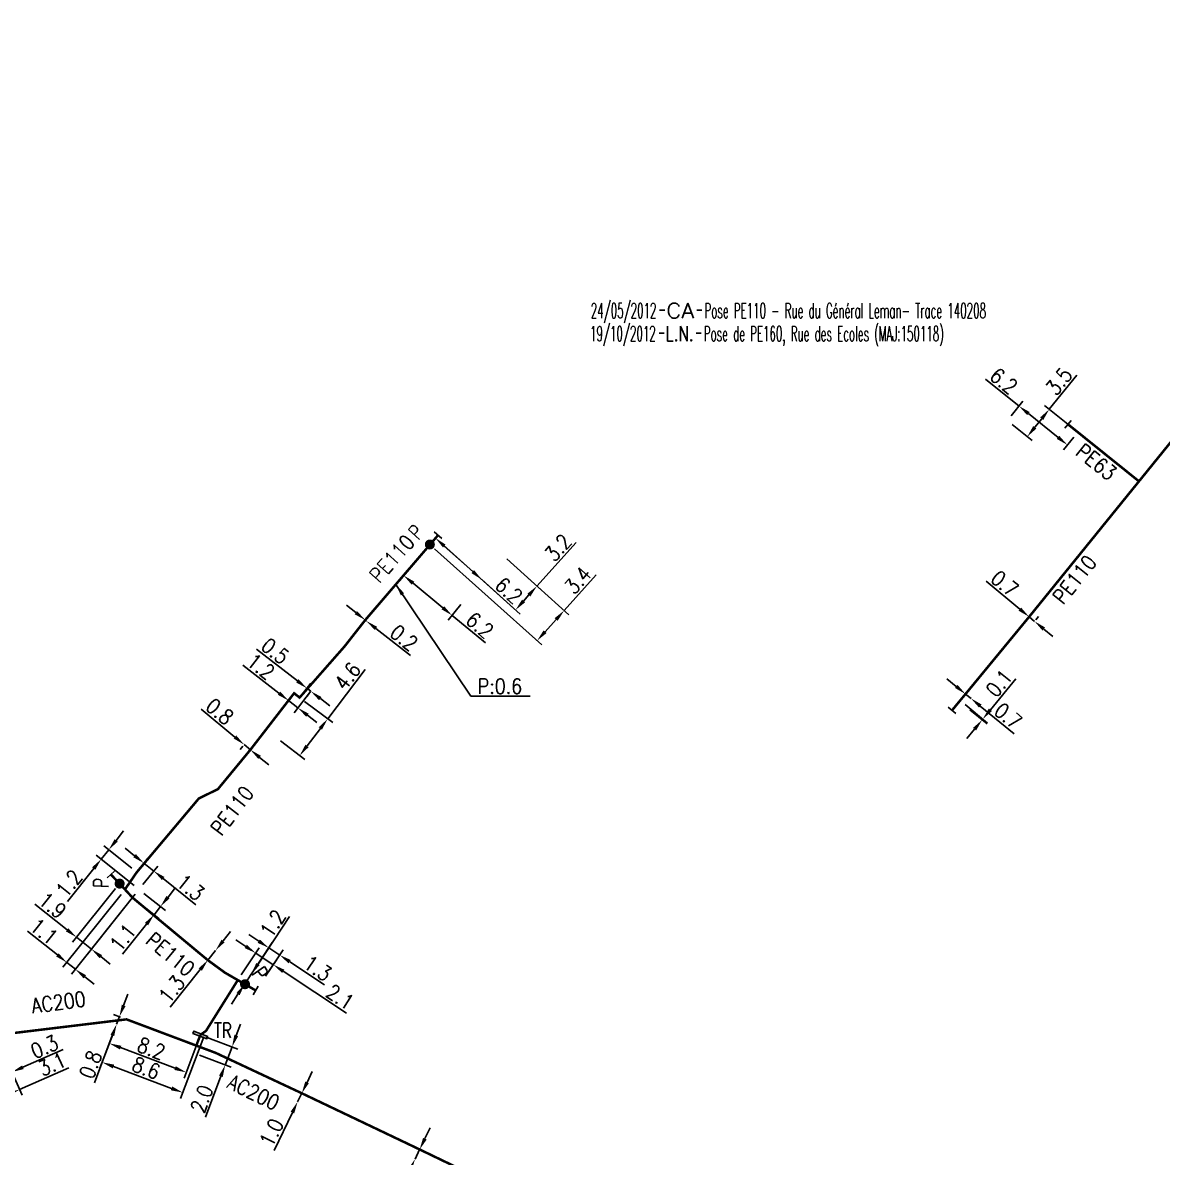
# Model space of a CAD drawing. Header units: millimetres. Extents: x 107995 to 109002, y 120994 to 122000.
# Drawn here: x 108339.1 to 108452.8, y 121153.6 to 121266.8 of the extents above; entities that cross this region are included whole.
import ezdxf
from ezdxf.enums import TextEntityAlignment as Align

# ---------------------------------------------------------------- set-up
doc = ezdxf.new("R2010")
doc.units = ezdxf.units.MM
doc.header["$PDMODE"] = 34
doc.linetypes.add('L_25_AP', pattern=[2000, 1000, 1000])
doc.linetypes.add('L_25_PE', pattern=[2000, 1000, 1000])
doc.layers.get('0').update_dxf_attribs({"linetype": 'CONTINUOUS'})
doc.layers.get('DEFPOINTS').update_dxf_attribs({"linetype": 'CONTINUOUS'})
for name, color, linetype in [('L_150', 1, 'CONTINUOUS'), ('L_300', 7, 'CONTINUOUS'), ('L_340', 7, 'CONTINUOUS'), ('L_910', 7, 'CONTINUOUS')]:
    doc.layers.add(name, color=color, linetype=linetype)
doc.styles.add('G_ROMANS', font='ROMANS.SHX', dxfattribs={"width": 0.75})
doc.styles.get("Standard").update_dxf_attribs({"font": 'romans.shx', "width": 0.85})
doc.dimstyles.get("Standard").update_dxf_attribs({"dimtxt": 1.5, "dimasz": 1.2, "dimexe": 0.625, "dimexo": 0.625, "dimgap": 0.25, "dimtad": 1, "dimdec": 1, "dimzin": 0, "dimdsep": 46, "dimtxsty": 'Standard', "dimcen": -0.5, "dimadec": 0, "dimazin": 0, "dimtfac": 1, "dimtdec": 1, "dimtmove": 0, "dimatfit": 3, "dimfxl": 0, "dimtolj": 1, "dimtzin": 0, "dimarcsym": 0})

# ---------------------------------------------------------------- blocks, each defined once
blk = doc.blocks.new('*D205')
at = {"layer": 'DEFPOINTS', "color": 0, "linetype": 'Continuous', "transparency": 16777216}
for p in [(108380.32, 121215.39), (108384.94, 121211.24), (108384.94, 121211.24)]:
    blk.add_point(p, dxfattribs=at)
at = {"layer": 'L_340', "color": 0, "linetype": 'Continuous', "lineweight": -2, "transparency": 16777216}
for p, q in [((108381.21, 121214.58), (108384.04, 121212.04)), ((108384.94, 121211.24), (108388.14, 121208.36))]:
    blk.add_line(p, q, dxfattribs=at)
at = {"layer": 'L_340', "color": 0, "linetype": 'Continuous', "transparency": 16777216}
for points in [[(108381.34, 121214.73), (108381.08, 121214.44), (108380.32, 121215.39)], [(108384.18, 121212.19), (108383.91, 121211.89), (108384.94, 121211.24)]]:
    blk.add_solid(points, dxfattribs=at)
at = {"layer": 'L_340', "color": 0, "linetype": 'Continuous', "transparency": 16777216, "insert": (108387.65, 121210.15), "char_height": 1.5, "attachment_point": 5, "rotation": 318.1033}
blk.add_mtext('\\A1;6.2', dxfattribs=at)
blk = doc.blocks.new('*D206')
at = {"layer": 'DEFPOINTS', "color": 0, "linetype": 'Continuous', "transparency": 16777216}
for p in [(108380.32, 121215.39), (108386.97, 121213.71), (108390.45, 121210.59)]:
    blk.add_point(p, dxfattribs=at)
at = {"layer": 'L_340', "color": 0, "linetype": 'Continuous', "lineweight": -2, "transparency": 16777216}
for p, q in [((108380.78, 121214.97), (108388.78, 121207.79)), ((108390.45, 121210.59), (108394.36, 121214.95)), ((108387.44, 121213.3), (108390.92, 121210.17)), ((108389.12, 121209.1), (108389.65, 121209.7))]:
    blk.add_line(p, q, dxfattribs=at)
at = {"layer": 'L_340', "color": 0, "linetype": 'Continuous', "transparency": 16777216}
for points in [[(108389.5, 121209.83), (108389.8, 121209.56), (108390.45, 121210.59)], [(108388.97, 121209.24), (108389.27, 121208.97), (108388.32, 121208.21)]]:
    blk.add_solid(points, dxfattribs=at)
at = {"layer": 'L_340', "color": 0, "linetype": 'Continuous', "transparency": 16777216, "insert": (108392.56, 121214.43), "char_height": 1.5, "attachment_point": 5, "rotation": 48.1033}
blk.add_mtext('\\A1;3.2', dxfattribs=at)
blk = doc.blocks.new('*D207')
at = {"layer": 'DEFPOINTS', "color": 0, "linetype": 'Continuous', "transparency": 16777216}
for p in [(108373.32, 121207.2), (108373.44, 121207.1), (108373.44, 121207.1)]:
    blk.add_point(p, dxfattribs=at)
at = {"layer": 'L_150', "color": 0, "linetype": 'Continuous', "lineweight": -2, "transparency": 16777216}
for p, q in [((108372.38, 121207.94), (108371.44, 121208.68)), ((108373.32, 121207.2), (108373.44, 121207.1)), ((108374.38, 121206.36), (108377.82, 121203.66))]:
    blk.add_line(p, q, dxfattribs=at)
at = {"layer": 'L_150', "color": 0, "linetype": 'Continuous', "transparency": 16777216}
for points in [[(108372.5, 121208.1), (108372.26, 121207.78), (108373.32, 121207.2)], [(108374.51, 121206.52), (108374.26, 121206.21), (108373.44, 121207.1)]]:
    blk.add_solid(points, dxfattribs=at)
at = {"layer": 'L_150', "color": 0, "linetype": 'Continuous', "transparency": 16777216, "insert": (108377.19, 121205.43), "char_height": 1.5, "attachment_point": 5, "rotation": 321.861}
blk.add_mtext('\\A1;0.2', dxfattribs=at)
blk = doc.blocks.new('*D208')
at = {"layer": 'DEFPOINTS', "color": 0, "linetype": 'Continuous', "transparency": 16777216}
for p in [(108366.77, 121199.46), (108364.35, 121195.52), (108366.78, 121193.67)]:
    blk.add_point(p, dxfattribs=at)
at = {"layer": 'L_150', "color": 0, "linetype": 'Continuous', "lineweight": -2, "transparency": 16777216}
for p, q in [((108369.57, 121197.33), (108373.31, 121202.25)), ((108367.27, 121199.08), (108370.07, 121196.96)), ((108367.51, 121194.63), (108368.84, 121196.38)), ((108364.85, 121195.15), (108367.28, 121193.29))]:
    blk.add_line(p, q, dxfattribs=at)
at = {"layer": 'L_150', "color": 0, "linetype": 'Continuous', "transparency": 16777216}
for points in [[(108368.68, 121196.5), (108369, 121196.26), (108369.57, 121197.33)], [(108367.35, 121194.75), (108367.67, 121194.51), (108366.78, 121193.67)]]:
    blk.add_solid(points, dxfattribs=at)
at = {"layer": 'L_150', "color": 0, "linetype": 'Continuous', "transparency": 16777216, "insert": (108371.56, 121201.6), "char_height": 1.5, "attachment_point": 5, "rotation": 52.7215}
blk.add_mtext('\\A1;4.6', dxfattribs=at)
blk = doc.blocks.new('L_300_12')
at = {"color": 0, "linetype": 'Continuous', "const_width": 0.497, "flags": 128}
blk.add_lwpolyline([(-0.21, 0, 1), (0.29, 0, 1)], format="xyb", close=True, dxfattribs=at)
at = {"color": 0, "linetype": 'Continuous', "style": 'G_ROMANS', "width": 0.75}
blk.add_text('P', height=1.5, dxfattribs=at).set_placement((0.04, 1.85), align=Align.MIDDLE)
at = {"color": 0, "linetype": 'Continuous', "style": 'G_ROMANS', "width": 0.75, "flags": 3}
for tag, p in [('DEF_LEG', (0, -10)), ('DEF_COUP', (0, -12.5)), ('DEF_TYPE', (0, -15))]:
    blk.add_attdef(tag, text='', height=1.2, dxfattribs=at).set_placement(p, align=Align.MIDDLE)
blk = doc.blocks.new('L_340_07')
at = {"color": 0, "linetype": 'Continuous', "const_width": 0.25, "flags": 128}
blk.add_lwpolyline([(0, 0), (1.25, 0)], dxfattribs=at)
at = {"color": 0, "linetype": 'Continuous', "flags": 128}
blk.add_lwpolyline([(1.25, -0.5), (1.25, 0.5)], dxfattribs=at)
at = {"color": 0, "linetype": 'Continuous', "style": 'G_ROMANS', "width": 0.75, "flags": 3}
for tag, p in [('DEF_LEG', (0.72, -3.47)), ('DEF_COUP', (0.72, -5.97)), ('DEF_TYPE', (0.72, -8.47))]:
    blk.add_attdef(tag, text='', height=1.2, dxfattribs=at).set_placement(p, align=Align.MIDDLE)
blk = doc.blocks.new('*D209')
at = {"layer": 'DEFPOINTS', "color": 0, "linetype": 'Continuous', "transparency": 16777216}
for p in [(108379.78, 121214.73), (108386.97, 121213.71), (108390.47, 121205.14)]:
    blk.add_point(p, dxfattribs=at)
at = {"layer": 'L_300', "color": 0, "linetype": 'Continuous', "lineweight": -2, "transparency": 16777216}
for p, q in [((108380.24, 121214.31), (108390.94, 121204.72)), ((108387.44, 121213.3), (108393.64, 121207.73)), ((108393.17, 121208.15), (108396.36, 121211.7)), ((108391.27, 121206.03), (108392.37, 121207.26))]:
    blk.add_line(p, q, dxfattribs=at)
at = {"layer": 'L_300', "color": 0, "linetype": 'Continuous', "transparency": 16777216}
for points in [[(108392.22, 121207.39), (108392.52, 121207.12), (108393.17, 121208.15)], [(108391.12, 121206.17), (108391.42, 121205.9), (108390.47, 121205.14)]]:
    blk.add_solid(points, dxfattribs=at)
at = {"layer": 'L_300', "color": 0, "linetype": 'Continuous', "transparency": 16777216, "insert": (108394.54, 121211.17), "char_height": 1.5, "attachment_point": 5, "rotation": 48.1033}
blk.add_mtext('\\A1;3.4', dxfattribs=at)
blk = doc.blocks.new('*D210')
at = {"layer": 'DEFPOINTS', "color": 0, "linetype": 'Continuous', "transparency": 16777216}
for p in [(108378.44, 121213.19), (108383.27, 121209.22), (108381.99, 121207.66)]:
    blk.add_point(p, dxfattribs=at)
at = {"layer": 'L_150', "color": 0, "linetype": 'Continuous', "lineweight": -2, "transparency": 16777216}
for p, q in [((108378.05, 121212.71), (108376.77, 121211.16)), ((108378.09, 121210.88), (108381.06, 121208.43)), ((108382.87, 121208.74), (108381.59, 121207.18)), ((108381.99, 121207.66), (108385.31, 121204.92))]:
    blk.add_line(p, q, dxfattribs=at)
at = {"layer": 'L_150', "color": 0, "linetype": 'Continuous', "transparency": 16777216}
for points in [[(108378.22, 121211.03), (108377.96, 121210.72), (108377.16, 121211.64)], [(108381.19, 121208.58), (108380.93, 121208.27), (108381.99, 121207.66)]]:
    blk.add_solid(points, dxfattribs=at)
at = {"layer": 'L_150', "color": 0, "linetype": 'Continuous', "transparency": 16777216, "insert": (108384.75, 121206.68), "char_height": 1.5, "attachment_point": 5, "rotation": 320.4928}
blk.add_mtext('\\A1;6.2', dxfattribs=at)
blk = doc.blocks.new('*D246')
at = {"layer": 'DEFPOINTS', "color": 0, "linetype": 'Continuous', "transparency": 16777216}
for p in [(108367.49, 121200.39), (108368.25, 121200.55), (108366.77, 121199.46)]:
    blk.add_point(p, dxfattribs=at)
at = {"layer": 'L_150', "color": 0, "linetype": 'Continuous', "lineweight": -2, "transparency": 16777216}
for p, q in [((108366.55, 121201.13), (108362.47, 121204.29)), ((108367.16, 121199.96), (108367.88, 121200.89)), ((108367.89, 121200.09), (108367.49, 121200.39)), ((108367.87, 121200.06), (108367.51, 121199.59)), ((108368.84, 121199.35), (108369.79, 121198.62))]:
    blk.add_line(p, q, dxfattribs=at)
at = {"layer": 'L_150', "color": 0, "linetype": 'Continuous', "transparency": 16777216}
for points in [[(108366.67, 121201.29), (108366.42, 121200.97), (108367.49, 121200.39)], [(108368.96, 121199.51), (108368.71, 121199.19), (108367.89, 121200.09)]]:
    blk.add_solid(points, dxfattribs=at)
at = {"layer": 'L_150', "color": 0, "linetype": 'Continuous', "transparency": 16777216, "insert": (108364.34, 121204.11), "char_height": 1.5, "attachment_point": 5, "rotation": 322.2156}
blk.add_mtext('\\A1;0.5', dxfattribs=at)
blk = doc.blocks.new('*D247')
at = {"layer": 'DEFPOINTS', "color": 0, "linetype": 'Continuous', "transparency": 16777216}
for p in [(108361.52, 121195.1), (108362.14, 121194.59), (108361.86, 121194.25)]:
    blk.add_point(p, dxfattribs=at)
at = {"layer": 'L_150', "color": 0, "linetype": 'Continuous', "lineweight": -2, "transparency": 16777216}
for p, q in [((108360.31, 121195.52), (108356.94, 121198.3)), ((108361.12, 121194.62), (108360.84, 121194.28)), ((108361.86, 121194.25), (108361.24, 121194.76)), ((108361.74, 121194.11), (108361.46, 121193.77)), ((108362.78, 121193.49), (108363.71, 121192.73))]:
    blk.add_line(p, q, dxfattribs=at)
at = {"layer": 'L_150', "color": 0, "linetype": 'Continuous', "transparency": 16777216}
for points in [[(108360.44, 121195.68), (108360.19, 121195.37), (108361.24, 121194.76)], [(108362.91, 121193.64), (108362.65, 121193.33), (108361.86, 121194.25)]]:
    blk.add_solid(points, dxfattribs=at)
at = {"layer": 'L_150', "color": 0, "linetype": 'Continuous', "transparency": 16777216, "insert": (108358.8, 121198.07), "char_height": 1.5, "attachment_point": 5, "rotation": 320.4968}
blk.add_mtext('\\A1;0.8', dxfattribs=at)
blk = doc.blocks.new('*D248')
at = {"layer": 'DEFPOINTS', "color": 0, "linetype": 'Continuous', "transparency": 16777216}
for p in [(108368.25, 121200.55), (108365.66, 121199.16), (108366.22, 121199.89)]:
    blk.add_point(p, dxfattribs=at)
at = {"layer": 'L_150', "color": 0, "linetype": 'Continuous', "lineweight": -2, "transparency": 16777216}
for p, q in [((108364.71, 121199.9), (108361.12, 121202.68)), ((108365.83, 121199.39), (108365.27, 121198.67)), ((108366.6, 121198.43), (108365.66, 121199.16)), ((108367.87, 121200.06), (108366.22, 121197.94)), ((108367.55, 121197.69), (108368.5, 121196.96))]:
    blk.add_line(p, q, dxfattribs=at)
at = {"layer": 'L_150', "color": 0, "linetype": 'Continuous', "transparency": 16777216}
for points in [[(108364.83, 121200.06), (108364.59, 121199.74), (108365.66, 121199.16)], [(108367.68, 121197.85), (108367.43, 121197.54), (108366.6, 121198.43)]]:
    blk.add_solid(points, dxfattribs=at)
at = {"layer": 'L_150', "color": 0, "linetype": 'Continuous', "transparency": 16777216, "insert": (108362.91, 121202.56), "char_height": 1.5, "attachment_point": 5, "rotation": 322.2156}
blk.add_mtext('\\A1;1.2', dxfattribs=at)
blk = doc.blocks.new('*D249')
at = {"layer": 'DEFPOINTS', "color": 0, "linetype": 'Continuous', "transparency": 16777216}
for p in [(108364.78, 121173.75), (108361.29, 121170.85), (108363.04, 121171.13)]:
    blk.add_point(p, dxfattribs=at)
at = {"layer": 'L_300', "color": 0, "linetype": 'Continuous', "lineweight": -2, "transparency": 16777216}
for p, q in [((108362.69, 121175.14), (108361.69, 121175.8)), ((108361.63, 121171.37), (108364.04, 121174.99)), ((108363.38, 121171.65), (108365.12, 121174.27)), ((108363.69, 121174.47), (108364.78, 121173.75)), ((108365.78, 121173.09), (108369.27, 121170.77))]:
    blk.add_line(p, q, dxfattribs=at)
at = {"layer": 'L_300', "color": 0, "linetype": 'Continuous', "transparency": 16777216}
for points in [[(108362.8, 121175.3), (108362.58, 121174.97), (108363.69, 121174.47)], [(108365.89, 121173.26), (108365.67, 121172.92), (108364.78, 121173.75)]]:
    blk.add_solid(points, dxfattribs=at)
at = {"layer": 'L_300', "color": 0, "linetype": 'Continuous', "transparency": 16777216, "insert": (108368.58, 121172.43), "char_height": 1.5, "attachment_point": 5, "rotation": 326.4218}
blk.add_mtext('\\A1;1.3', dxfattribs=at)
blk = doc.blocks.new('*D250')
at = {"layer": 'DEFPOINTS', "color": 0, "linetype": 'Continuous', "transparency": 16777216}
for p in [(108364.14, 121172.79), (108360.6, 121171.25), (108363.04, 121171.13)]:
    blk.add_point(p, dxfattribs=at)
at = {"layer": 'L_150', "color": 0, "linetype": 'Continuous', "lineweight": -2, "transparency": 16777216}
for p, q in [((108361.39, 121174.62), (108360.39, 121175.28)), ((108360.94, 121171.77), (108362.74, 121174.47)), ((108362.39, 121173.95), (108364.14, 121172.79)), ((108363.38, 121171.65), (108364.49, 121173.31)), ((108365.14, 121172.13), (108371.44, 121167.95))]:
    blk.add_line(p, q, dxfattribs=at)
at = {"layer": 'L_150', "color": 0, "linetype": 'Continuous', "transparency": 16777216}
for points in [[(108361.5, 121174.78), (108361.28, 121174.45), (108362.39, 121173.95)], [(108365.25, 121172.29), (108365.03, 121171.96), (108364.14, 121172.79)]]:
    blk.add_solid(points, dxfattribs=at)
at = {"layer": 'L_150', "color": 0, "linetype": 'Continuous', "transparency": 16777216, "insert": (108370.82, 121169.56), "char_height": 1.5, "attachment_point": 5, "rotation": 326.4218}
blk.add_mtext('\\A1;2.1', dxfattribs=at)
blk = doc.blocks.new('*D251')
at = {"layer": 'DEFPOINTS', "color": 0, "linetype": 'Continuous', "transparency": 16777216}
for p in [(108358.39, 121174.22), (108358.39, 121174.22), (108357.61, 121173.24)]:
    blk.add_point(p, dxfattribs=at)
at = {"layer": 'L_150', "color": 0, "linetype": 'Continuous', "lineweight": -2, "transparency": 16777216}
for p, q in [((108359.13, 121175.16), (108359.88, 121176.1)), ((108358.39, 121174.22), (108357.61, 121173.24)), ((108356.86, 121172.3), (108353.86, 121168.55))]:
    blk.add_line(p, q, dxfattribs=at)
at = {"layer": 'L_150', "color": 0, "linetype": 'Continuous', "transparency": 16777216}
for points in [[(108358.98, 121175.28), (108359.29, 121175.03), (108358.39, 121174.22)], [(108356.7, 121172.43), (108357.02, 121172.18), (108357.61, 121173.24)]]:
    blk.add_solid(points, dxfattribs=at)
at = {"layer": 'L_150', "color": 0, "linetype": 'Continuous', "transparency": 16777216, "insert": (108354.01, 121170.34), "char_height": 1.5, "attachment_point": 5, "rotation": 51.4418}
blk.add_mtext('\\A1;1.3', dxfattribs=at)
blk = doc.blocks.new('*D252')
at = {"layer": 'DEFPOINTS', "color": 0, "linetype": 'Continuous', "transparency": 16777216}
for p in [(108350.75, 121180.3), (108350.1, 121179.48), (108352.89, 121178.6)]:
    blk.add_point(p, dxfattribs=at)
at = {"layer": 'L_150', "color": 0, "linetype": 'Continuous', "lineweight": -2, "transparency": 16777216}
for p, q in [((108351.24, 121179.91), (108353.38, 121178.21)), ((108353.64, 121179.54), (108354.39, 121180.48)), ((108350.59, 121179.09), (108352.73, 121177.39)), ((108352.89, 121178.6), (108352.24, 121177.78)), ((108351.49, 121176.84), (108349.1, 121173.85))]:
    blk.add_line(p, q, dxfattribs=at)
at = {"layer": 'L_150', "color": 0, "linetype": 'Continuous', "transparency": 16777216}
for points in [[(108353.48, 121179.66), (108353.8, 121179.41), (108352.89, 121178.6)], [(108351.33, 121176.96), (108351.65, 121176.72), (108352.24, 121177.78)]]:
    blk.add_solid(points, dxfattribs=at)
at = {"layer": 'L_150', "color": 0, "linetype": 'Continuous', "transparency": 16777216, "insert": (108349.14, 121175.5), "char_height": 1.5, "attachment_point": 5, "rotation": 51.4418}
blk.add_mtext('\\A1;1.1', dxfattribs=at)
blk = doc.blocks.new('*D253')
at = {"layer": 'DEFPOINTS', "color": 0, "linetype": 'Continuous', "transparency": 16777216}
for p in [(108349.34, 121180.3), (108350.75, 121180.3), (108344.4, 121172.33)]:
    blk.add_point(p, dxfattribs=at)
at = {"layer": 'L_150', "color": 0, "linetype": 'Continuous', "lineweight": -2, "transparency": 16777216}
for p, q in [((108348.95, 121179.81), (108343.15, 121172.53)), ((108350.36, 121179.82), (108344.01, 121171.84)), ((108342.6, 121173.76), (108339.61, 121176.15)), ((108344.4, 121172.33), (108343.54, 121173.01)), ((108345.33, 121171.58), (108346.27, 121170.83))]:
    blk.add_line(p, q, dxfattribs=at)
at = {"layer": 'L_150', "color": 0, "linetype": 'Continuous', "transparency": 16777216}
for points in [[(108342.72, 121173.92), (108342.47, 121173.61), (108343.54, 121173.01)], [(108345.46, 121171.74), (108345.21, 121171.42), (108344.4, 121172.33)]]:
    blk.add_solid(points, dxfattribs=at)
at = {"layer": 'L_150', "color": 0, "linetype": 'Continuous', "transparency": 16777216, "insert": (108341.26, 121176.11), "char_height": 1.5, "attachment_point": 5, "rotation": 321.4414}
blk.add_mtext('\\A1;1.1', dxfattribs=at)
blk = doc.blocks.new('*D254')
at = {"layer": 'DEFPOINTS', "color": 0, "linetype": 'Continuous', "transparency": 16777216}
for p in [(108348.79, 121180.89), (108350.75, 121180.3), (108346, 121174.34)]:
    blk.add_point(p, dxfattribs=at)
at = {"layer": 'L_300', "color": 0, "linetype": 'Continuous', "lineweight": -2, "transparency": 16777216}
for p, q in [((108348.4, 121180.4), (108344.12, 121175.03)), ((108350.36, 121179.82), (108345.61, 121173.85)), ((108343.57, 121176.27), (108340.34, 121178.84)), ((108346, 121174.34), (108344.51, 121175.52)), ((108346.93, 121173.59), (108347.87, 121172.84))]:
    blk.add_line(p, q, dxfattribs=at)
at = {"layer": 'L_300', "color": 0, "linetype": 'Continuous', "transparency": 16777216}
for points in [[(108343.7, 121176.42), (108343.45, 121176.11), (108344.51, 121175.52)], [(108347.06, 121173.74), (108346.81, 121173.43), (108346, 121174.34)]]:
    blk.add_solid(points, dxfattribs=at)
at = {"layer": 'L_300', "color": 0, "linetype": 'Continuous', "transparency": 16777216, "insert": (108342.11, 121178.71), "char_height": 1.5, "attachment_point": 5, "rotation": 321.4414}
blk.add_mtext('\\A1;1.9', dxfattribs=at)
blk = doc.blocks.new('*D255')
at = {"layer": 'DEFPOINTS', "color": 0, "linetype": 'Continuous', "transparency": 16777216}
for p in [(108361.95, 121171.85), (108361.29, 121170.85), (108361.29, 121170.85)]:
    blk.add_point(p, dxfattribs=at)
at = {"layer": 'L_300', "color": 0, "linetype": 'Continuous', "lineweight": -2, "transparency": 16777216}
for p, q in [((108362.62, 121172.85), (108365.76, 121177.59)), ((108361.29, 121170.85), (108361.95, 121171.85)), ((108360.62, 121169.85), (108359.96, 121168.85))]:
    blk.add_line(p, q, dxfattribs=at)
at = {"layer": 'L_300', "color": 0, "linetype": 'Continuous', "transparency": 16777216}
for points in [[(108362.45, 121172.96), (108362.78, 121172.74), (108361.95, 121171.85)], [(108360.46, 121169.96), (108360.79, 121169.74), (108361.29, 121170.85)]]:
    blk.add_solid(points, dxfattribs=at)
at = {"layer": 'L_300', "color": 0, "linetype": 'Continuous', "transparency": 16777216, "insert": (108364.1, 121176.9), "char_height": 1.5, "attachment_point": 5, "rotation": 56.4218}
blk.add_mtext('\\A1;1.2', dxfattribs=at)
blk = doc.blocks.new('GIS_MODF')
at = {"color": 0, "linetype": 'Continuous', "flags": 128}
for points in [[(-2.18, -0.01), (-1.68, -0.01)], [(1.52, -0.01), (2.02, -0.01)]]:
    blk.add_lwpolyline(points, dxfattribs=at)
at = {"color": 0, "linetype": 'Continuous', "width": 0.5}
blk.add_attdef('DATE', text='', height=1.5, dxfattribs=at).set_placement((-2.5, -0.8), align=Align.RIGHT)
at = {"color": 0, "linetype": 'Continuous', "width": 1.771291}
blk.add_attdef('USER', text='', height=1.5, dxfattribs=at).set_placement((-1.51, -0.8), (1.28, -0.8), align=Align.FIT)
at = {"color": 0, "linetype": 'Continuous', "width": 0.5}
blk.add_attdef('DESC', (2.29, -0.8), '', height=1.5, dxfattribs=at)
blk = doc.blocks.new('*D256')
at = {"layer": 'DEFPOINTS', "color": 0, "linetype": 'Continuous', "transparency": 16777216}
for p in [(108352.22, 121182.14), (108350.52, 121182.02), (108350.75, 121180.3)]:
    blk.add_point(p, dxfattribs=at)
at = {"layer": 'L_150', "color": 0, "linetype": 'Continuous', "lineweight": -2, "transparency": 16777216}
for p, q in [((108350.3, 121183.67), (108349.36, 121184.42)), ((108350.91, 121182.51), (108351.63, 121183.41)), ((108351.14, 121180.79), (108352.61, 121182.63)), ((108351.24, 121182.92), (108352.22, 121182.14)), ((108353.16, 121181.39), (108356.43, 121178.78))]:
    blk.add_line(p, q, dxfattribs=at)
at = {"layer": 'L_150', "color": 0, "linetype": 'Continuous', "transparency": 16777216}
for points in [[(108350.43, 121183.83), (108350.18, 121183.51), (108351.24, 121182.92)], [(108353.28, 121181.55), (108353.03, 121181.24), (108352.22, 121182.14)]]:
    blk.add_solid(points, dxfattribs=at)
at = {"layer": 'L_150', "color": 0, "linetype": 'Continuous', "transparency": 16777216, "insert": (108355.89, 121180.5), "char_height": 1.5, "attachment_point": 5, "rotation": 321.4414}
blk.add_mtext('\\A1;1.3', dxfattribs=at)
blk = doc.blocks.new('*D257')
at = {"layer": 'DEFPOINTS', "color": 0, "linetype": 'Continuous', "transparency": 16777216}
for p in [(108346.97, 121183.32), (108350.52, 121182.02), (108350.75, 121180.3)]:
    blk.add_point(p, dxfattribs=at)
at = {"layer": 'L_150', "color": 0, "linetype": 'Continuous', "lineweight": -2, "transparency": 16777216}
for p, q in [((108348.46, 121185.2), (108349.21, 121186.14)), ((108350.03, 121182.41), (108347.23, 121184.65)), ((108350.26, 121180.69), (108346.48, 121183.71)), ((108347.72, 121184.26), (108346.97, 121183.32)), ((108346.22, 121182.38), (108343.61, 121179.11))]:
    blk.add_line(p, q, dxfattribs=at)
at = {"layer": 'L_150', "color": 0, "linetype": 'Continuous', "transparency": 16777216}
for points in [[(108348.31, 121185.32), (108348.62, 121185.07), (108347.72, 121184.26)], [(108346.06, 121182.51), (108346.38, 121182.26), (108346.97, 121183.32)]]:
    blk.add_solid(points, dxfattribs=at)
at = {"layer": 'L_150', "color": 0, "linetype": 'Continuous', "transparency": 16777216, "insert": (108343.76, 121180.9), "char_height": 1.5, "attachment_point": 5, "rotation": 51.4414}
blk.add_mtext('\\A1;1.2', dxfattribs=at)
blk = doc.blocks.new('*D258')
at = {"layer": 'DEFPOINTS', "color": 0, "linetype": 'Continuous', "transparency": 16777216}
for p in [(108348.51, 121166.85), (108357.43, 121166.18), (108347.07, 121163.04)]:
    blk.add_point(p, dxfattribs=at)
at = {"layer": 'L_150', "color": 0, "linetype": 'Continuous', "lineweight": -2, "transparency": 16777216}
for p, q in [((108348.29, 121166.26), (108346.85, 121162.46)), ((108357.21, 121165.59), (108354.89, 121159.43)), ((108353.99, 121160.44), (108348.2, 121162.62))]:
    blk.add_line(p, q, dxfattribs=at)
at = {"layer": 'L_150', "color": 0, "linetype": 'Continuous', "transparency": 16777216}
for points in [[(108348.27, 121162.81), (108348.13, 121162.43), (108347.07, 121163.04)], [(108354.06, 121160.63), (108353.92, 121160.25), (108355.11, 121160.02)]]:
    blk.add_solid(points, dxfattribs=at)
at = {"layer": 'L_150', "color": 0, "linetype": 'Continuous', "transparency": 16777216, "insert": (108351.45, 121162.47), "char_height": 1.5, "attachment_point": 5, "rotation": 339.3603}
blk.add_mtext('\\A1;8.6', dxfattribs=at)
blk = doc.blocks.new('*D259')
at = {"layer": 'DEFPOINTS', "color": 0, "linetype": 'Continuous', "transparency": 16777216}
for p in [(108348.51, 121166.85), (108356.87, 121165.78), (108347.78, 121164.93)]:
    blk.add_point(p, dxfattribs=at)
at = {"layer": 'L_340', "color": 0, "linetype": 'Continuous', "lineweight": -2, "transparency": 16777216}
for p, q in [((108348.29, 121166.26), (108347.56, 121164.35)), ((108356.65, 121165.2), (108355.24, 121161.45)), ((108354.34, 121162.46), (108348.91, 121164.51))]:
    blk.add_line(p, q, dxfattribs=at)
at = {"layer": 'L_340', "color": 0, "linetype": 'Continuous', "transparency": 16777216}
for points in [[(108348.98, 121164.69), (108348.84, 121164.32), (108347.78, 121164.93)], [(108354.41, 121162.65), (108354.27, 121162.28), (108355.46, 121162.04)]]:
    blk.add_solid(points, dxfattribs=at)
at = {"layer": 'L_340', "color": 0, "linetype": 'Continuous', "transparency": 16777216, "insert": (108351.97, 121164.42), "char_height": 1.5, "attachment_point": 5, "rotation": 339.3603}
blk.add_mtext('\\A1;8.2', dxfattribs=at)
blk = doc.blocks.new('L_340_19')
at = {"linetype": 'Continuous'}
blk.add_hatch(color=0, dxfattribs=at).paths.add_polyline_path([(0.125, 0.75), (-0.125, 0.75), (-0.125, -0.75), (0.125, -0.75)])
at = {"color": 0, "linetype": 'Continuous'}
blk.add_lwpolyline([(-0.125, 0.75), (0.125, 0.75), (0.125, -0.75), (-0.125, -0.75)], close=True, dxfattribs=at)
at = {"color": 0, "linetype": 'Continuous', "width": 0.75}
for tag, height, flags, p in [('TR', 1.5, 8, (0, 3)), ('DEF_LEG', 1.2, 3, (0, -5)), ('DEF_COUP', 1.2, 3, (0, -7.5)), ('DEF_TYPE', 1.2, 3, (0, -10))]:
    blk.add_attdef(tag, text='', height=height, dxfattribs=dict(at, flags=flags)).set_placement(p, align=Align.MIDDLE)
blk = doc.blocks.new('*D260')
at = {"layer": 'DEFPOINTS', "color": 0, "linetype": 'Continuous', "transparency": 16777216}
for p in [(108356.87, 121165.78), (108356.18, 121163.96), (108359.34, 121162.77)]:
    blk.add_point(p, dxfattribs=at)
at = {"layer": 'L_340', "color": 0, "linetype": 'Continuous', "lineweight": -2, "transparency": 16777216}
for p, q in [((108360.45, 121165.72), (108360.87, 121166.84)), ((108357.45, 121165.56), (108360.61, 121164.37)), ((108360.03, 121164.59), (108359.34, 121162.77)), ((108356.77, 121163.74), (108359.93, 121162.55)), ((108358.92, 121161.65), (108357.38, 121157.55))]:
    blk.add_line(p, q, dxfattribs=at)
at = {"layer": 'L_340', "color": 0, "linetype": 'Continuous', "transparency": 16777216}
for points in [[(108360.26, 121165.79), (108360.64, 121165.65), (108360.03, 121164.59)], [(108358.73, 121161.72), (108359.1, 121161.57), (108359.34, 121162.77)]]:
    blk.add_solid(points, dxfattribs=at)
at = {"layer": 'L_340', "color": 0, "linetype": 'Continuous', "transparency": 16777216, "insert": (108357, 121159.39), "char_height": 1.5, "attachment_point": 5, "rotation": 69.3603}
blk.add_mtext('\\A1;2.0', dxfattribs=at)
blk = doc.blocks.new('*D376')
at = {"layer": 'DEFPOINTS', "color": 0, "linetype": 'Continuous', "transparency": 16777216}
for p in [(108348.79, 121167.6), (108349.5, 121167.33), (108348.51, 121166.85)]:
    blk.add_point(p, dxfattribs=at)
at = {"layer": 'L_150', "color": 0, "linetype": 'Continuous', "lineweight": -2, "transparency": 16777216}
for p, q in [((108349.21, 121168.72), (108349.64, 121169.84)), ((108348.91, 121167.55), (108348.2, 121167.82)), ((108348.79, 121167.6), (108348.51, 121166.85)), ((108348.08, 121165.73), (108346.3, 121160.98))]:
    blk.add_line(p, q, dxfattribs=at)
at = {"layer": 'L_150', "color": 0, "linetype": 'Continuous', "transparency": 16777216}
for points in [[(108349.03, 121168.79), (108349.4, 121168.65), (108348.79, 121167.6)], [(108347.9, 121165.8), (108348.27, 121165.66), (108348.51, 121166.85)]]:
    blk.add_solid(points, dxfattribs=at)
at = {"layer": 'L_150', "color": 0, "linetype": 'Continuous', "transparency": 16777216, "insert": (108345.92, 121162.81), "char_height": 1.5, "attachment_point": 5, "rotation": 69.3603}
blk.add_mtext('\\A1;0.8', dxfattribs=at)
blk = doc.blocks.new('*D396')
at = {"layer": 'DEFPOINTS', "color": 0, "linetype": 'Continuous', "transparency": 16777216}
for p in [(108336.13, 121165.71), (108336.81, 121164.92), (108338.06, 121162.07)]:
    blk.add_point(p, dxfattribs=at)
at = {"layer": 'L_150', "color": 0, "linetype": 'Continuous', "lineweight": -2, "transparency": 16777216}
for p, q in [((108336.38, 121165.14), (108338.04, 121161.37)), ((108337.06, 121164.34), (108338.31, 121161.5)), ((108339.16, 121162.55), (108343.16, 121164.32)), ((108337.79, 121161.95), (108338.06, 121162.07)), ((108336.69, 121161.46), (108335.59, 121160.98))]:
    blk.add_line(p, q, dxfattribs=at)
at = {"layer": 'L_150', "color": 0, "linetype": 'Continuous', "transparency": 16777216}
for points in [[(108339.08, 121162.73), (108339.24, 121162.37), (108338.06, 121162.07)], [(108336.61, 121161.64), (108336.77, 121161.28), (108337.79, 121161.95)]]:
    blk.add_solid(points, dxfattribs=at)
at = {"layer": 'L_150', "color": 0, "linetype": 'Continuous', "transparency": 16777216, "insert": (108341.31, 121164.59), "char_height": 1.5, "attachment_point": 5, "rotation": 23.8012}
blk.add_mtext('\\A1;0.3', dxfattribs=at)
blk = doc.blocks.new('*D397')
at = {"layer": 'DEFPOINTS', "color": 0, "linetype": 'Continuous', "transparency": 16777216}
for p in [(108333.61, 121164.6), (108336.81, 121164.92), (108338.83, 121160.33)]:
    blk.add_point(p, dxfattribs=at)
at = {"layer": 'L_340', "color": 0, "linetype": 'Continuous', "lineweight": -2, "transparency": 16777216}
for p, q in [((108333.86, 121164.03), (108336.29, 121158.53)), ((108337.06, 121164.34), (108339.08, 121159.76)), ((108338.83, 121160.33), (108343.74, 121162.5)), ((108337.13, 121159.59), (108337.73, 121159.85))]:
    blk.add_line(p, q, dxfattribs=at)
at = {"layer": 'L_340', "color": 0, "linetype": 'Continuous', "transparency": 16777216}
for points in [[(108337.05, 121159.77), (108337.22, 121159.4), (108336.04, 121159.1)], [(108337.65, 121160.03), (108337.81, 121159.67), (108338.83, 121160.33)]]:
    blk.add_solid(points, dxfattribs=at)
at = {"layer": 'L_340', "color": 0, "linetype": 'Continuous', "transparency": 16777216, "insert": (108342.06, 121162.85), "char_height": 1.5, "attachment_point": 5, "rotation": 23.8012}
blk.add_mtext('\\A1;3.1', dxfattribs=at)
blk = doc.blocks.new('*D418')
at = {"layer": 'DEFPOINTS', "color": 0, "linetype": 'Continuous', "transparency": 16777216}
for p in [(108366.99, 121159.95), (108366.57, 121159.1), (108366.57, 121159.1)]:
    blk.add_point(p, dxfattribs=at)
at = {"layer": 'L_150', "color": 0, "linetype": 'Continuous', "lineweight": -2, "transparency": 16777216}
for p, q in [((108367.51, 121161.03), (108368.03, 121162.11)), ((108366.99, 121159.95), (108366.57, 121159.1)), ((108366.05, 121158.02), (108364.22, 121154.25))]:
    blk.add_line(p, q, dxfattribs=at)
at = {"layer": 'L_150', "color": 0, "linetype": 'Continuous', "transparency": 16777216}
for points in [[(108367.33, 121161.12), (108367.69, 121160.95), (108366.99, 121159.95)], [(108365.87, 121158.11), (108366.23, 121157.93), (108366.57, 121159.1)]]:
    blk.add_solid(points, dxfattribs=at)
at = {"layer": 'L_150', "color": 0, "linetype": 'Continuous', "transparency": 16777216, "insert": (108363.97, 121156.03), "char_height": 1.5, "attachment_point": 5, "rotation": 64.1116}
blk.add_mtext('\\A1;1.0', dxfattribs=at)
blk = doc.blocks.new('*D419')
at = {"layer": 'DEFPOINTS', "color": 0, "linetype": 'Continuous', "transparency": 16777216}
for p in [(108378.75, 121154.34), (108378.29, 121153.38), (108378.29, 121153.38)]:
    blk.add_point(p, dxfattribs=at)
at = {"layer": 'L_150', "color": 0, "linetype": 'Continuous', "lineweight": -2, "transparency": 16777216}
for p, q in [((108379.27, 121155.42), (108379.79, 121156.5)), ((108378.75, 121154.34), (108378.29, 121153.38)), ((108377.77, 121152.3), (108376.11, 121148.85))]:
    blk.add_line(p, q, dxfattribs=at)
at = {"layer": 'L_150', "color": 0, "linetype": 'Continuous', "transparency": 16777216}
for points in [[(108379.09, 121155.5), (108379.45, 121155.33), (108378.75, 121154.34)], [(108377.59, 121152.39), (108377.95, 121152.21), (108378.29, 121153.38)]]:
    blk.add_solid(points, dxfattribs=at)
at = {"layer": 'L_150', "color": 0, "linetype": 'Continuous', "transparency": 16777216, "insert": (108375.78, 121150.47), "char_height": 1.5, "attachment_point": 5, "rotation": 64.2995}
blk.add_mtext('\\A1;1.1', dxfattribs=at)
blk = doc.blocks.new('*D772')
at = {"layer": 'DEFPOINTS', "color": 0, "linetype": 'Continuous', "transparency": 16777216}
for p in [(108437.39, 121227.11), (108439.39, 121225.51), (108444.42, 121225.96)]:
    blk.add_point(p, dxfattribs=at)
at = {"layer": 'L_340', "color": 0, "linetype": 'Continuous', "lineweight": -2, "transparency": 16777216}
for p, q in [((108441.58, 121228.24), (108444.32, 121231.65)), ((108443.93, 121226.35), (108441.09, 121228.63)), ((108437.88, 121226.72), (108439.88, 121225.12)), ((108440.14, 121226.45), (108440.83, 121227.3))]:
    blk.add_line(p, q, dxfattribs=at)
at = {"layer": 'L_340', "color": 0, "linetype": 'Continuous', "transparency": 16777216}
for points in [[(108440.67, 121227.43), (108440.98, 121227.18), (108441.58, 121228.24)], [(108439.98, 121226.57), (108440.3, 121226.32), (108439.39, 121225.51)]]:
    blk.add_solid(points, dxfattribs=at)
at = {"layer": 'L_340', "color": 0, "linetype": 'Continuous', "transparency": 16777216, "insert": (108442.55, 121231.04), "char_height": 1.5, "attachment_point": 5, "rotation": 51.2244}
blk.add_mtext('\\A1;3.5', dxfattribs=at)
blk = doc.blocks.new('*D773')
at = {"layer": 'DEFPOINTS', "color": 0, "linetype": 'Continuous', "transparency": 16777216}
for p in [(108438.56, 121228.56), (108437.39, 121227.11), (108444.42, 121225.96)]:
    blk.add_point(p, dxfattribs=at)
at = {"layer": 'L_340', "color": 0, "linetype": 'Continuous', "lineweight": -2, "transparency": 16777216}
for p, q in [((108438.56, 121228.56), (108435.2, 121231.26)), ((108437.79, 121227.6), (108438.95, 121229.05)), ((108442.46, 121225.43), (108439.5, 121227.81)), ((108444.03, 121225.47), (108443, 121224.19))]:
    blk.add_line(p, q, dxfattribs=at)
at = {"layer": 'L_340', "color": 0, "linetype": 'Continuous', "transparency": 16777216}
for points in [[(108439.62, 121227.97), (108439.37, 121227.66), (108438.56, 121228.56)], [(108442.58, 121225.59), (108442.33, 121225.28), (108443.39, 121224.68)]]:
    blk.add_solid(points, dxfattribs=at)
at = {"layer": 'L_340', "color": 0, "linetype": 'Continuous', "transparency": 16777216, "insert": (108437.04, 121231.07), "char_height": 1.5, "attachment_point": 5, "rotation": 321.2244}
blk.add_mtext('\\A1;6.2', dxfattribs=at)
blk = doc.blocks.new('*D774')
at = {"layer": 'DEFPOINTS', "color": 0, "linetype": 'Continuous', "transparency": 16777216}
for p in [(108439.57, 121207.52), (108440.11, 121207.07), (108439.85, 121206.75)]:
    blk.add_point(p, dxfattribs=at)
at = {"layer": 'L_150', "color": 0, "linetype": 'Continuous', "lineweight": -2, "transparency": 16777216}
for p, q in [((108438.65, 121208.28), (108435.28, 121211.08)), ((108440.11, 121207.07), (108439.57, 121207.52)), ((108440.24, 121207.23), (108440.51, 121207.55)), ((108441.03, 121206.3), (108441.95, 121205.54))]:
    blk.add_line(p, q, dxfattribs=at)
at = {"layer": 'L_150', "color": 0, "linetype": 'Continuous', "transparency": 16777216}
for points in [[(108438.77, 121208.44), (108438.52, 121208.13), (108439.57, 121207.52)], [(108441.16, 121206.46), (108440.9, 121206.15), (108440.11, 121207.07)]]:
    blk.add_solid(points, dxfattribs=at)
at = {"layer": 'L_150', "color": 0, "linetype": 'Continuous', "transparency": 16777216, "insert": (108437.14, 121210.83), "char_height": 1.5, "attachment_point": 5, "rotation": 320.2626}
blk.add_mtext('\\A1;0.7', dxfattribs=at)
blk = doc.blocks.new('*D775')
at = {"layer": 'DEFPOINTS', "color": 0, "linetype": 'Continuous', "transparency": 16777216}
for p in [(108432.68, 121199.16), (108433.16, 121198.64), (108434.88, 121197.23)]:
    blk.add_point(p, dxfattribs=at)
at = {"layer": 'L_340', "color": 0, "linetype": 'Continuous', "lineweight": -2, "transparency": 16777216}
for p, q in [((108435.7, 121198.24), (108438.24, 121201.34)), ((108433.17, 121198.76), (108435.43, 121196.91)), ((108433.65, 121198.24), (108435.37, 121196.84)), ((108434.88, 121197.23), (108434.94, 121197.31)), ((108434.12, 121196.3), (108433.36, 121195.37))]:
    blk.add_line(p, q, dxfattribs=at)
at = {"layer": 'L_340', "color": 0, "linetype": 'Continuous', "transparency": 16777216}
for points in [[(108435.55, 121198.37), (108435.86, 121198.11), (108434.94, 121197.31)], [(108433.97, 121196.43), (108434.28, 121196.18), (108434.88, 121197.23)]]:
    blk.add_solid(points, dxfattribs=at)
at = {"layer": 'L_340', "color": 0, "linetype": 'Continuous', "transparency": 16777216, "insert": (108436.58, 121200.89), "char_height": 1.5, "attachment_point": 5, "rotation": 50.7543}
blk.add_mtext('\\A1;0.1', dxfattribs=at)
blk = doc.blocks.new('*D776')
at = {"layer": 'DEFPOINTS', "color": 0, "linetype": 'Continuous', "transparency": 16777216}
for p in [(108433.22, 121199.81), (108433.77, 121199.37), (108433.77, 121199.37)]:
    blk.add_point(p, dxfattribs=at)
at = {"layer": 'L_150', "color": 0, "linetype": 'Continuous', "lineweight": -2, "transparency": 16777216}
for p, q in [((108432.29, 121200.57), (108431.36, 121201.33)), ((108433.22, 121199.81), (108433.77, 121199.37)), ((108434.69, 121198.61), (108438.08, 121195.85))]:
    blk.add_line(p, q, dxfattribs=at)
at = {"layer": 'L_150', "color": 0, "linetype": 'Continuous', "transparency": 16777216}
for points in [[(108432.42, 121200.73), (108432.17, 121200.42), (108433.22, 121199.81)], [(108434.82, 121198.77), (108434.57, 121198.46), (108433.77, 121199.37)]]:
    blk.add_solid(points, dxfattribs=at)
at = {"layer": 'L_150', "color": 0, "linetype": 'Continuous', "transparency": 16777216, "insert": (108437.48, 121197.62), "char_height": 1.5, "attachment_point": 5, "rotation": 320.7543}
blk.add_mtext('\\A1;0.7', dxfattribs=at)

msp = doc.modelspace()

# ---------------------------------------------------------------- linework, layer by layer
at = {"layer": 'L_150', "linetype": 'L_25_PE', "const_width": 0.25, "flags": 128}
msp.add_lwpolyline([(108432.68, 121199.16), (108433.22, 121199.81), (108439.57, 121207.52), (108450.53, 121221.05), (108460.85, 121233.79), (108467.13, 121241.42), (108484.5, 121262.51), (108488.52, 121267.4, 0.417667), (108488.48, 121267.75), (108482.24, 121272.77, -0.409885), (108482.2, 121273.11), (108489.69, 121282.72), (108499.48, 121295.27), (108514.08, 121313.63), (108521.77, 121323.31), (108530.53, 121334.88), (108538.34, 121344.91), (108549.09, 121358.53), (108560.15, 121372.45), (108562.59, 121375.53)], format="xyb", dxfattribs=at)
for points in [[(108450.53, 121221.05), (108444.42, 121225.96)], [(108360.6, 121171.25), (108357.43, 121166.18), (108356.87, 121165.78)]]:
    msp.add_lwpolyline(points, dxfattribs=at)
at = {"layer": 'L_150', "linetype": 'L_25_PE', "flags": 128}
for points in [[(108349.34, 121180.3, 0.25, 0.25, 0), (108350.52, 121182.02, 0.25, 0.25, 0), (108356.71, 121189.38, 0.25, 0.25, 0), (108358.62, 121190.32, 0.25, 0.25, 0), (108361.86, 121194.25, 0.25, 0.25, 0), (108366.22, 121199.89, 0.25, 0.25, 0), (108366.77, 121199.46, 0.25, 0.25, 0), (108371.25, 121204.56, 0.25, 0.25, 0), (108373.32, 121207.2, 0.25, 0.25, 0), (108379.78, 121214.73, 0, 0, 0)], [(108361.32, 121170.84, 0.25, 0.25, 0), (108360.6, 121171.25, 0.25, 0.25, 0), (108359.32, 121171.99, 0.25, 0.25, 0), (108357.61, 121173.24, 0.25, 0.25, 0), (108350.1, 121179.48, 0.25, 0.25, 0), (108349.34, 121180.3, 0.25, 0.25, 0), (108348.79, 121180.89, 0, 0, 0)]]:
    msp.add_lwpolyline(points, format="xyseb", dxfattribs=at)
at = {"layer": 'L_150', "linetype": 'L_25_AP', "const_width": 0.25, "flags": 128}
msp.add_lwpolyline([(108544.95, 121035.09), (108542.49, 121036.17), (108536.67, 121037.75), (108533.2, 121039.1), (108531.12, 121039.91), (108523.71, 121047), (108520.05, 121049.16), (108516.34, 121052.72), (108506.73, 121061.69), (108498.37, 121069.59), (108488.47, 121078.26), (108479.24, 121086.8), (108471.5, 121093.92), (108465.2, 121099.84), (108465.2, 121099.84), (108460.93, 121103.16), (108455.99, 121107), (108445.34, 121113.9), (108435.72, 121119.88), (108427.6, 121125.06), (108416.68, 121132.54), (108408.28, 121138.41), (108407.17, 121139.11), (108406.8, 121139.37), (108406.48, 121139.57), (108405, 121140.57), (108396.26, 121146.48, 0.414214), (108395.91, 121146.41), (108395.86, 121146.33, -0.371859), (108395.54, 121146.25), (108394.92, 121146.55), (108389.65, 121149.08), (108378.75, 121154.34), (108366.99, 121159.95), (108358.4, 121163.98), (108349.5, 121167.33), (108336.13, 121165.71), (108333.73, 121164.65)], format="xyb", dxfattribs=at)
msp.add_lwpolyline([(108356.87, 121165.78), (108356.46, 121164.71)], dxfattribs=at)

# ---------------------------------------------------------------- block references
at = {"layer": 'L_300'}
for p, rotation in [((108379.74, 121214.71), 47.83088105720688), ((108348.81, 121180.84), 88.25623189767245), ((108361.3, 121170.87), 305.7143082686543)]:
    msp.add_blockref('L_300_12', p, dxfattribs=dict(at, rotation=rotation))
at = {"layer": 'L_340'}
for p, rotation in [((108444.42, 121225.96), 141.2243982325267), ((108379.78, 121214.73), 49.50074481444213), ((108432.68, 121199.16), 230.512024423955), ((108348.79, 121180.89), 133.3223949647816), ((108361.29, 121170.85), 329.993575557166)]:
    msp.add_blockref('L_340_07', p, dxfattribs=dict(at, rotation=rotation))
ref = msp.add_blockref('L_340_19', (108356.87, 121165.78), dxfattribs=dict(at, rotation=249.3603495576354))
ref.add_attrib('TR', 'TR', dxfattribs={"layer": '0', "color": 0, "linetype": 'Continuous', "height": 1.5, "width": 0.75, "flags": 8}).set_placement((108359.13, 121166.22), align=Align.MIDDLE)
at = {"layer": 'L_910'}
ref = msp.add_blockref('GIS_MODF', (108404.88, 121238.15), dxfattribs=at)
ref.add_attrib('DATE', '24/05/2012', dxfattribs={"layer": '0', "color": 0, "linetype": 'Continuous', "height": 1.5, "width": 0.5}).set_placement((108402.38, 121237.35), align=Align.RIGHT)
ref.add_attrib('USER', 'CA', dxfattribs={"layer": '0', "color": 0, "linetype": 'Continuous', "height": 1.5, "width": 1.025485}).set_placement((108403.37, 121237.35), (108406.15, 121237.35), align=Align.FIT)
ref.add_attrib('DESC', 'Pose PE110 - Rue du Général Leman- Trace 140208', (108407.17, 121237.35), dxfattribs={"layer": '0', "color": 0, "linetype": 'Continuous', "height": 1.5, "width": 0.5})
ref = msp.add_blockref('GIS_MODF', (108404.82, 121235.85), dxfattribs=at)
ref.add_attrib('DATE', '19/10/2012', dxfattribs={"layer": '0', "color": 0, "linetype": 'Continuous', "height": 1.5, "width": 0.5}).set_placement((108402.31, 121235.05), align=Align.RIGHT)
ref.add_attrib('USER', 'L.N.', dxfattribs={"layer": '0', "color": 0, "linetype": 'Continuous', "height": 1.5, "width": 0.708517}).set_placement((108403.31, 121235.05), (108406.09, 121235.05), align=Align.FIT)
ref.add_attrib('DESC', 'Pose de PE160, Rue des Ecoles (MAJ:150118)', (108407.1, 121235.05), dxfattribs={"layer": '0', "color": 0, "linetype": 'Continuous', "height": 1.5, "width": 0.5})

# ---------------------------------------------------------------- texts
at = {"layer": 'L_150', "linetype": 'Continuous', "width": 0.85}
for s, rotation, p in [('PE63', 321.2244, (108444.1, 121223.77)), ('PE110', 50.9897, (108442.97, 121208.65)), ('AC200', 7.7239, (108340.14, 121167.93)), ('AC200', 333.9865, (108359.41, 121160.56))]:
    msp.add_text(s, height=1.5, rotation=rotation, dxfattribs=at).set_placement(p)
for rotation, p in [(48.3524, (108375.99, 121213.33)), (52.721, (108360.04, 121188.17)), (320.2681, (108353.87, 121173.83))]:
    msp.add_text('PE110', height=1.5, rotation=rotation, dxfattribs=at).set_placement(p, align=Align.MIDDLE)
at = {"layer": 'L_150', "linetype": 'Continuous', "insert": (108384.55, 121199.84), "char_height": 1.5, "attachment_point": 7}
msp.add_mtext('P:0.6', dxfattribs=at)

# ---------------------------------------------------------------- dimensions: what is measured, and where the dimension line sits
at = {"layer": 'L_150', "linetype": 'Continuous'}
for base, p1, p2, angle, picture, middle, dimtype in [((108381.9853, 121207.6644), (108378.4445, 121213.1943), (108383.2666, 121209.2183), 320.4928, '*D210', (108384.1112, 121205.9115), 161), ((108440.11, 121207.07), (108439.57, 121207.52), (108439.85, 121206.75), 140.2626, '*D774', (108436.5, 121210.06), 160), ((108373.4409, 121207.1049), (108373.3229, 121207.1975), (108373.4409, 121207.1049), 321.861, '*D207', (108376.5757, 121204.6434), 161), ((108367.49, 121200.39), (108368.25, 121200.55), (108366.77, 121199.46), 142.2156, '*D246', (108363.72, 121203.32), 160), ((108365.66, 121199.16), (108368.25, 121200.55), (108366.22, 121199.89), 142.2156, '*D248', (108362.3, 121201.77), 160), ((108366.78, 121193.67), (108366.77, 121199.46), (108364.35, 121195.52), 232.7215, '*D208', (108372.35, 121200.99), 160), ((108433.77, 121199.37), (108433.22, 121199.81), (108433.77, 121199.37), 140.7543, '*D776', (108436.85, 121196.85), 160), ((108361.86, 121194.25), (108361.52, 121195.1), (108362.14, 121194.59), 320.4968, '*D247', (108358.16, 121197.3), 160), ((108346.97, 121183.32), (108350.52, 121182.02), (108350.75, 121180.3), 51.4414, '*D257', (108344.54, 121180.28), 160), ((108352.2177, 121182.1424), (108350.5229, 121182.0216), (108350.7524, 121180.3041), 141.4414, '*D256', (108355.2632, 121179.7148), 160), ((108344.4, 121172.33), (108349.34, 121180.3), (108350.75, 121180.3), 141.4414, '*D253', (108340.63, 121175.33), 160), ((108352.89113, 121178.59935), (108350.0979, 121179.48307), (108350.75238, 121180.30414), 231.44179, '*D252', (108349.92262, 121174.8752), 160), ((108358.39, 121174.22), (108357.61, 121173.24), (108358.39, 121174.22), 231.4418, '*D251', (108354.8, 121169.71), 160), ((108364.14, 121172.79), (108360.6, 121171.25), (108363.04, 121171.13), 146.4218, '*D250', (108370.27, 121168.72), 160), ((108348.79, 121167.6), (108348.51, 121166.85), (108349.5, 121167.33), 249.3603, '*D376', (108346.85, 121162.46), 160), ((108347.07, 121163.04), (108357.43, 121166.18), (108348.51, 121166.85), 339.3603, '*D258', (108351.09, 121161.53), 160), ((108338.06, 121162.07), (108336.13, 121165.71), (108336.81, 121164.92), 203.8012, '*D396', (108341.71, 121163.68), 160), ((108366.5719, 121159.0985), (108366.9867, 121159.9532), (108366.5719, 121159.0985), 64.1116, '*D418', (108364.8714, 121155.5947), 160), ((108378.29, 121153.38), (108378.75, 121154.34), (108378.29, 121153.38), 64.2995, '*D419', (108376.68, 121150.04), 160)]:
    dim = msp.add_linear_dim(base=base, p1=p1, p2=p2, angle=angle, dimstyle='Standard', dxfattribs=at)
    dim.commit()
    dim.dimension.update_dxf_attribs({"geometry": picture, "text_midpoint": middle, "dimtype": dimtype})
at = {"layer": 'L_300', "linetype": 'Continuous'}
dim = msp.add_linear_dim(base=(108390.47, 121205.14), p1=(108386.97, 121213.71), p2=(108379.78, 121214.73), angle=48.1033, text='3.4', dimstyle='Standard', dxfattribs=at)
dim.commit()
dim.dimension.update_dxf_attribs({"geometry": '*D209', "text_midpoint": (108395.28, 121210.5), "dimtype": 160})
for base, p1, p2, angle, picture, middle in [((108346, 121174.34), (108348.79, 121180.89), (108350.75, 121180.3), 141.4414, '*D254', (108341.49, 121177.93)), ((108361.29, 121170.85), (108361.95, 121171.85), (108361.29, 121170.85), 56.4218, '*D255', (108364.93, 121176.34)), ((108364.78, 121173.75), (108361.29, 121170.85), (108363.04, 121171.13), 146.4218, '*D249', (108368.02, 121171.6))]:
    dim = msp.add_linear_dim(base=base, p1=p1, p2=p2, angle=angle, dimstyle='Standard', dxfattribs=at)
    dim.commit()
    dim.dimension.update_dxf_attribs({"geometry": picture, "text_midpoint": middle, "dimtype": 160})
at = {"layer": 'L_340', "linetype": 'Continuous'}
for base, p1, p2, angle, picture, middle, dimtype in [((108438.56, 121228.56), (108444.42, 121225.96), (108437.39, 121227.11), 321.2244, '*D773', (108436.41, 121230.29), 160), ((108439.39, 121225.51), (108444.42, 121225.96), (108437.39, 121227.11), 51.2244, '*D772', (108443.33, 121230.41), 160), ((108390.45, 121210.59), (108380.32, 121215.39), (108386.97, 121213.71), 48.1033, '*D206', (108393.3, 121213.76), 160), ((108384.94, 121211.24), (108380.32, 121215.39), (108384.94, 121211.24), 318.1033, '*D205', (108386.99, 121209.4), 161), ((108434.88, 121197.23), (108432.68, 121199.16), (108433.16, 121198.64), 50.7543, '*D775', (108437.35, 121200.26), 160), ((108347.78, 121164.93), (108356.87, 121165.78), (108348.51, 121166.85), 339.3603, '*D259', (108351.62, 121163.48), 160), ((108359.34, 121162.77), (108356.87, 121165.78), (108356.18, 121163.96), 69.3603, '*D260', (108357.94, 121159.04), 160), ((108338.83, 121160.33), (108333.61, 121164.6), (108336.81, 121164.92), 203.8012, '*D397', (108342.46, 121161.94), 160)]:
    dim = msp.add_linear_dim(base=base, p1=p1, p2=p2, angle=angle, dimstyle='Standard', dxfattribs=at)
    dim.commit()
    dim.dimension.update_dxf_attribs({"geometry": picture, "text_midpoint": middle, "dimtype": dimtype})

# ---------------------------------------------------------------- leaders
at = {"layer": 'L_150', "linetype": 'Continuous', "annotation_type": 0, "has_hookline": 1, "hookline_direction": 0, "text_width": 4.49}
msp.add_leader([(108376.37, 121210.76), (108383.85, 121199.59), (108385.05, 121199.59)], dimstyle='Standard', override={"dimgap": 0.25, "dimtad": 1}, dxfattribs=at)

doc.saveas('drawing.dxf')
